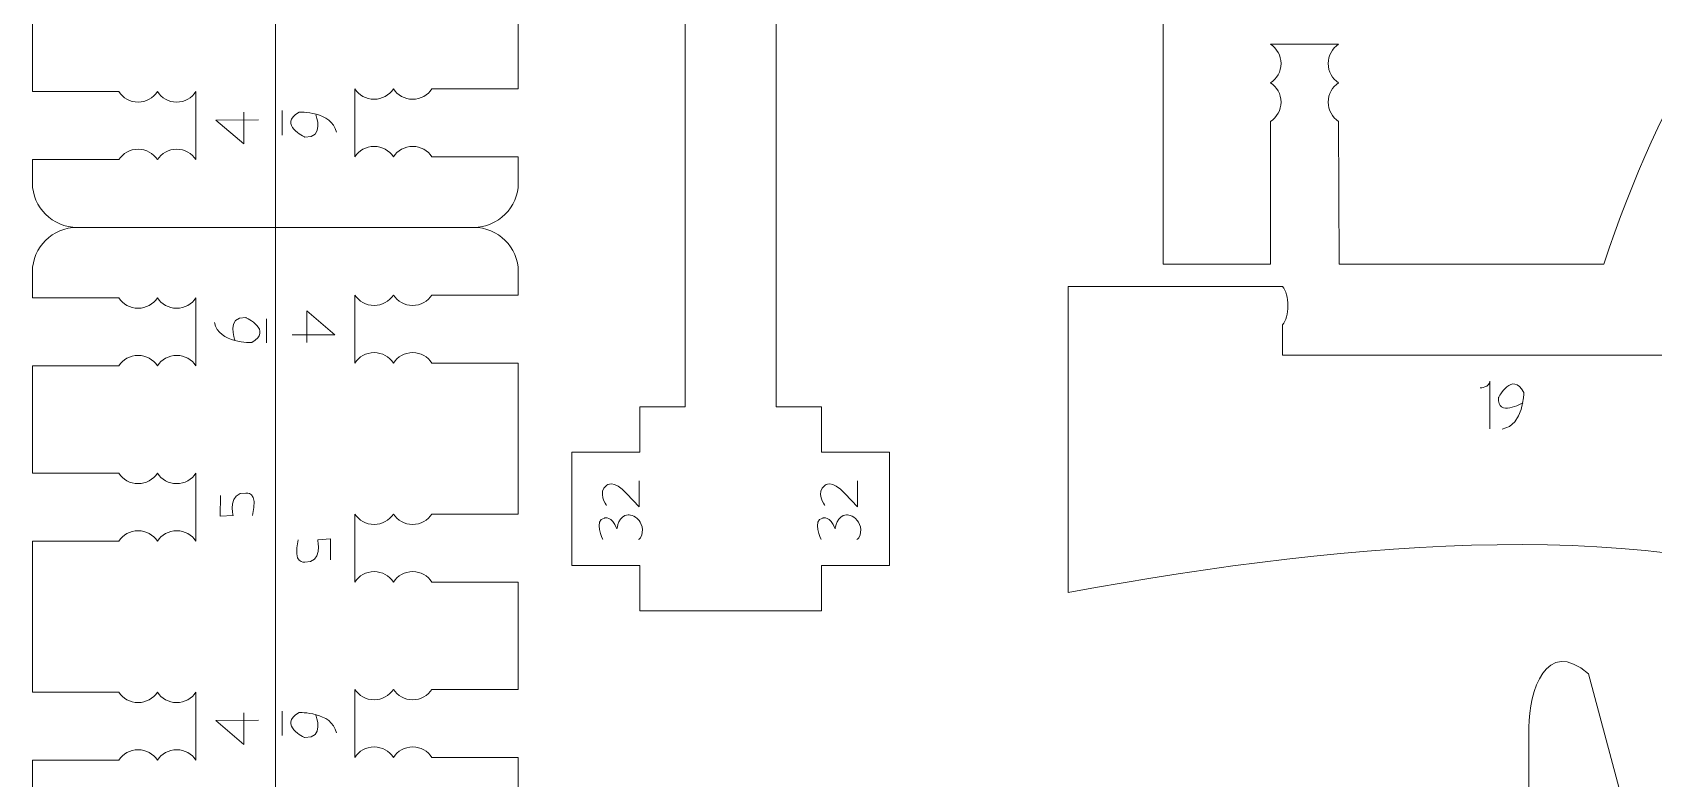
# Model space of a CAD drawing. Header units: centimetres. Extents: x -25 to 25, y -32.5 to 32.5.
# Drawn here: x -14 to -6.85, y -15.44 to -12.15 of the extents above; entities that cross this region are included whole.
import ezdxf

# ---------------------------------------------------------------- set-up
doc = ezdxf.new("R2010")
doc.units = ezdxf.units.CM
doc.header["$MEASUREMENT"] = 0
doc.layers.add('Capa 1', color=7, linetype='Continuous')

msp = doc.modelspace()

# ---------------------------------------------------------------- linework, layer by layer
at = {"layer": 'Capa 1', "color": 250, "lineweight": 9}
for points, knots in [([(-8.13728, -4.57478), (-8.13728, -4.57478), (-8.13728, -3.6281), (-8.13728, -3.6281), (-8.13728, -3.6281), (-8.13728, -3.6281), (-6.78828, -3.6281), (-6.78828, -3.6281), (-6.78828, -3.6281), (-7.26262, -6.23005), (-7.18712, -8.7196), (-3.86299, -8.66964), (-3.86299, -8.66964), (-3.86299, -8.66964), (-3.86299, -10.90465), (-3.86299, -10.90465), (-3.86299, -10.90465), (-5.69849, -10.84175), (-6.5558, -11.64392), (-7.06865, -13.1726), (-7.06865, -13.1726), (-7.06865, -13.1726), (-8.23524, -13.1726), (-8.23524, -13.1726), (-8.23524, -13.1726), (-8.23524, -13.1726), (-8.23817, -12.54241), (-8.23817, -12.54241)], [0, 0, 0, 0, 0.125, 0.125, 0.125, 0.125, 0.25, 0.25, 0.25, 0.25, 0.375, 0.375, 0.375, 0.375, 0.5, 0.5, 0.5, 0.5, 0.625, 0.625, 0.625, 0.625, 0.75, 0.75, 0.75, 0.75, 1, 1, 1, 1]), ([(-8.53818, -12.54241), (-8.53818, -12.54241), (-8.53818, -13.1726), (-8.53818, -13.1726), (-8.53818, -13.1726), (-8.53818, -13.1726), (-9.01209, -13.1726), (-9.01209, -13.1726), (-9.01209, -13.1726), (-9.01209, -13.1726), (-9.01209, -11.40825), (-9.01209, -11.40825), (-9.01209, -11.40825), (-8.40464, -11.17804), (-7.18636, -10.68824), (-7.17051, -9.91413), (-7.17051, -9.91413), (-7.17051, -8.82155), (-6.93121, -8.31587), (-8.13728, -8.25055), (-8.13728, -8.25055), (-8.13728, -8.25055), (-8.13728, -6.59437), (-8.13728, -6.59437)], [0, 0, 0, 0, 0.1428571, 0.1428571, 0.1428571, 0.1428571, 0.2857143, 0.2857143, 0.2857143, 0.2857143, 0.4285714, 0.4285714, 0.4285714, 0.4285714, 0.5714286, 0.5714286, 0.5714286, 0.5714286, 0.7142857, 0.7142857, 0.7142857, 0.7142857, 1, 1, 1, 1]), ([(-13.61811, -12.41112), (-13.61811, -12.41112), (-13.99902, -12.41112), (-13.99902, -12.41112), (-13.99902, -12.41112), (-13.99902, -12.41112), (-13.99886, -11.7452), (-13.99886, -11.7452), (-13.99886, -11.7452), (-13.99886, -11.7452), (-13.61796, -11.7452), (-13.61796, -11.7452)], [0, 0, 0, 0, 0.25, 0.25, 0.25, 0.25, 0.5, 0.5, 0.5, 0.5, 1, 1, 1, 1]), ([(-12.23683, -11.92514), (-12.23683, -11.92514), (-11.85592, -11.92514), (-11.85592, -11.92514), (-11.85592, -11.92514), (-11.85592, -11.92514), (-11.85592, -12.3987), (-11.85592, -12.3987), (-11.85592, -12.3987), (-11.85592, -12.3987), (-12.23699, -12.39869), (-12.23699, -12.39869)], [0, 0, 0, 0, 0.25, 0.25, 0.25, 0.25, 0.5, 0.5, 0.5, 0.5, 1, 1, 1, 1]), ([(-8.23817, -12.37229), (-8.26587, -12.35433), (-8.28423, -12.32294), (-8.28423, -12.28723), (-8.28423, -12.28723), (-8.28423, -12.25151), (-8.26587, -12.22012), (-8.23817, -12.20217), (-8.23817, -12.20217), (-8.23817, -12.20217), (-8.53818, -12.20216), (-8.53818, -12.20216)], [0, 0, 0, 0, 0.25, 0.25, 0.25, 0.25, 0.5, 0.5, 0.5, 0.5, 1, 1, 1, 1]), ([(-8.53818, -12.37228), (-8.51048, -12.35432), (-8.49212, -12.32293), (-8.49212, -12.28722), (-8.49212, -12.28722), (-8.49212, -12.25151), (-8.51048, -12.22012), (-8.53818, -12.20216)], [0, 0, 0, 0, 0.3333333, 0.3333333, 0.3333333, 0.3333333, 1, 1, 1, 1]), ([(-8.53818, -12.54241), (-8.51048, -12.52445), (-8.49212, -12.49306), (-8.49212, -12.45734), (-8.49212, -12.45734), (-8.49212, -12.42163), (-8.51048, -12.39024), (-8.53818, -12.37228)], [0, 0, 0, 0, 0.3333333, 0.3333333, 0.3333333, 0.3333333, 1, 1, 1, 1]), ([(-8.23817, -12.54241), (-8.26587, -12.52446), (-8.28423, -12.49307), (-8.28423, -12.45735), (-8.28423, -12.45735), (-8.28423, -12.42164), (-8.26587, -12.39025), (-8.23817, -12.37229)], [0, 0, 0, 0, 0.3333333, 0.3333333, 0.3333333, 0.3333333, 1, 1, 1, 1]), ([(-12.92747, -13.00972), (-13.37122, -13.00972), (-13.80106, -13.00972), (-13.80106, -13.00972), (-13.80106, -13.00972), (-13.90994, -13.00972), (-13.99902, -12.92152), (-13.99902, -12.81372), (-13.99902, -12.81372), (-13.99902, -12.81372), (-13.99902, -12.71112), (-13.99902, -12.71112), (-13.99902, -12.71112), (-13.99902, -12.71112), (-13.61795, -12.71113), (-13.61795, -12.71113)], [0, 0, 0, 0, 0.2, 0.2, 0.2, 0.2, 0.4, 0.4, 0.4, 0.4, 0.6, 0.6, 0.6, 0.6, 1, 1, 1, 1]), ([(-12.23683, -12.6987), (-12.23683, -12.6987), (-11.85592, -12.6987), (-11.85592, -12.6987), (-11.85592, -12.6987), (-11.85592, -12.6987), (-11.85592, -12.81372), (-11.85592, -12.81372), (-11.85592, -12.81372), (-11.85592, -12.92152), (-11.945, -13.00972), (-12.05388, -13.00972), (-12.05388, -13.00972), (-12.05388, -13.00972), (-12.44338, -13.00972), (-12.92747, -13.00972)], [0, 0, 0, 0, 0.2, 0.2, 0.2, 0.2, 0.4, 0.4, 0.4, 0.4, 0.6, 0.6, 0.6, 0.6, 1, 1, 1, 1]), ([(-13.61811, -13.32074), (-13.61811, -13.32074), (-13.99902, -13.32074), (-13.99902, -13.32074), (-13.99902, -13.32074), (-13.99902, -13.32074), (-13.99902, -13.20572), (-13.99902, -13.20572), (-13.99902, -13.20572), (-13.99902, -13.09792), (-13.90994, -13.00972), (-13.80106, -13.00972)], [0, 0, 0, 0, 0.25, 0.25, 0.25, 0.25, 0.5, 0.5, 0.5, 0.5, 1, 1, 1, 1]), ([(-12.10259, -13.00972), (-12.07124, -13.00972), (-12.05388, -13.00972), (-12.05388, -13.00972), (-12.05388, -13.00972), (-11.945, -13.00972), (-11.85592, -13.09792), (-11.85592, -13.20572), (-11.85592, -13.20572), (-11.85592, -13.20572), (-11.85592, -13.30832), (-11.85592, -13.30832), (-11.85592, -13.30832), (-11.85592, -13.30832), (-12.23699, -13.30831), (-12.23699, -13.30831)], [0, 0, 0, 0, 0.2, 0.2, 0.2, 0.2, 0.4, 0.4, 0.4, 0.4, 0.6, 0.6, 0.6, 0.6, 1, 1, 1, 1]), ([(-8.48487, -13.27121), (-8.48487, -13.27121), (-9.43155, -13.27121), (-9.43155, -13.27121), (-9.43155, -13.27121), (-9.43155, -13.27121), (-9.43155, -14.62021), (-9.43155, -14.62021), (-9.43155, -14.62021), (-6.8296, -14.14587), (-4.34005, -14.22137), (-4.39001, -17.5455), (-4.39001, -17.5455), (-4.39001, -17.5455), (-2.155, -17.5455), (-2.155, -17.5455), (-2.155, -17.5455), (-2.2179, -15.71), (-1.41573, -14.85269), (0.11295, -14.33984), (0.11295, -14.33984), (0.11295, -14.33984), (0.11295, -13.17325), (0.11295, -13.17325)], [0, 0, 0, 0, 0.1428571, 0.1428571, 0.1428571, 0.1428571, 0.2857143, 0.2857143, 0.2857143, 0.2857143, 0.4285714, 0.4285714, 0.4285714, 0.4285714, 0.5714286, 0.5714286, 0.5714286, 0.5714286, 0.7142857, 0.7142857, 0.7142857, 0.7142857, 1, 1, 1, 1]), ([(-8.48487, -13.27121), (-8.47102, -13.28899), (-8.46184, -13.32007), (-8.46184, -13.35543), (-8.46184, -13.35543), (-8.46184, -13.39079), (-8.47102, -13.42187), (-8.48487, -13.43965)], [0, 0, 0, 0, 0.3333333, 0.3333333, 0.3333333, 0.3333333, 1, 1, 1, 1]), ([(-6.46528, -13.43965), (-6.46528, -13.43965), (-6.46528, -13.57415), (-6.46528, -13.57415), (-6.46528, -13.57415), (-6.46528, -13.57415), (-8.48487, -13.57415), (-8.48487, -13.57415), (-8.48487, -13.57415), (-8.48487, -13.57415), (-8.48487, -13.43965), (-8.48487, -13.43965)], [0, 0, 0, 0, 0.25, 0.25, 0.25, 0.25, 0.5, 0.5, 0.5, 0.5, 1, 1, 1, 1]), ([(-13.61811, -14.0943), (-13.61811, -14.0943), (-13.99902, -14.0943), (-13.99902, -14.0943), (-13.99902, -14.0943), (-13.99902, -14.0943), (-13.99902, -13.62074), (-13.99902, -13.62074), (-13.99902, -13.62074), (-13.99902, -13.62074), (-13.61795, -13.62075), (-13.61795, -13.62075)], [0, 0, 0, 0, 0.25, 0.25, 0.25, 0.25, 0.5, 0.5, 0.5, 0.5, 1, 1, 1, 1]), ([(-12.23683, -13.60832), (-12.23683, -13.60832), (-11.85592, -13.60832), (-11.85592, -13.60832), (-11.85592, -13.60832), (-11.85592, -13.60832), (-11.85608, -14.27424), (-11.85608, -14.27424), (-11.85608, -14.27424), (-11.85608, -14.27424), (-12.23698, -14.27424), (-12.23698, -14.27424)], [0, 0, 0, 0, 0.25, 0.25, 0.25, 0.25, 0.5, 0.5, 0.5, 0.5, 1, 1, 1, 1]), ([(-13.61811, -15.06023), (-13.61811, -15.06023), (-13.99902, -15.06023), (-13.99902, -15.06023), (-13.99902, -15.06023), (-13.99902, -15.06023), (-13.99886, -14.39431), (-13.99886, -14.39431), (-13.99886, -14.39431), (-13.99886, -14.39431), (-13.61796, -14.39431), (-13.61796, -14.39431)], [0, 0, 0, 0, 0.25, 0.25, 0.25, 0.25, 0.5, 0.5, 0.5, 0.5, 1, 1, 1, 1]), ([(-12.23683, -14.57425), (-12.23683, -14.57425), (-11.85592, -14.57425), (-11.85592, -14.57425), (-11.85592, -14.57425), (-11.85592, -14.57425), (-11.85592, -15.04781), (-11.85592, -15.04781), (-11.85592, -15.04781), (-11.85592, -15.04781), (-12.23699, -15.0478), (-12.23699, -15.0478)], [0, 0, 0, 0, 0.25, 0.25, 0.25, 0.25, 0.5, 0.5, 0.5, 0.5, 1, 1, 1, 1]), ([(-5.86434, -16.58618), (-5.93352, -16.2754), (-6.19169, -16.05178), (-6.53303, -16.05864), (-6.53303, -16.05864), (-6.53303, -16.05864), (-6.25939, -17.08185), (-6.25939, -17.08185), (-6.25939, -17.08185), (-6.25939, -17.08185), (-6.55207, -17.16004), (-6.55207, -17.16004), (-6.55207, -17.16004), (-6.55207, -17.16004), (-7.13538, -14.9789), (-7.13538, -14.9789), (-7.13538, -14.9789), (-7.32604, -14.81641), (-7.39706, -15.05743), (-7.39935, -15.21504), (-7.39935, -15.21504), (-7.39935, -15.21504), (-7.39898, -16.37154), (-7.39898, -16.37154), (-7.39898, -16.37154), (-7.39898, -16.37154), (-8.76302, -16.37198), (-8.76302, -16.37198), (-8.76302, -16.37198), (-8.76302, -16.37198), (-8.76307, -16.23747), (-8.76307, -16.23747)], [0, 0, 0, 0, 0.1111111, 0.1111111, 0.1111111, 0.1111111, 0.2222222, 0.2222222, 0.2222222, 0.2222222, 0.3333333, 0.3333333, 0.3333333, 0.3333333, 0.4444444, 0.4444444, 0.4444444, 0.4444444, 0.5555556, 0.5555556, 0.5555556, 0.5555556, 0.6666667, 0.6666667, 0.6666667, 0.6666667, 0.7777778, 0.7777778, 0.7777778, 0.7777778, 1, 1, 1, 1]), ([(-12.92747, -15.65883), (-13.37122, -15.65883), (-13.80106, -15.65883), (-13.80106, -15.65883), (-13.80106, -15.65883), (-13.90994, -15.65883), (-13.99902, -15.57063), (-13.99902, -15.46283), (-13.99902, -15.46283), (-13.99902, -15.46283), (-13.99902, -15.36023), (-13.99902, -15.36023), (-13.99902, -15.36023), (-13.99902, -15.36023), (-13.61795, -15.36024), (-13.61795, -15.36024)], [0, 0, 0, 0, 0.2, 0.2, 0.2, 0.2, 0.4, 0.4, 0.4, 0.4, 0.6, 0.6, 0.6, 0.6, 1, 1, 1, 1]), ([(-12.23683, -15.34781), (-12.23683, -15.34781), (-11.85592, -15.34781), (-11.85592, -15.34781), (-11.85592, -15.34781), (-11.85592, -15.34781), (-11.85592, -15.46283), (-11.85592, -15.46283), (-11.85592, -15.46283), (-11.85592, -15.57063), (-11.945, -15.65883), (-12.05388, -15.65883), (-12.05388, -15.65883), (-12.05388, -15.65883), (-12.44338, -15.65883), (-12.92747, -15.65883)], [0, 0, 0, 0, 0.2, 0.2, 0.2, 0.2, 0.4, 0.4, 0.4, 0.4, 0.6, 0.6, 0.6, 0.6, 1, 1, 1, 1])]:
    msp.add_open_spline(points, degree=3, knots=knots, dxfattribs=at)
at = {"layer": 'Capa 1', "color": 250, "lineweight": 20}
msp.add_open_spline([(-10.5194, -14.001), (-10.5194, -14.001), (-10.2194, -14.001), (-10.2194, -14.001), (-10.2194, -14.001), (-10.2194, -14.001), (-10.2194, -14.501), (-10.2194, -14.501), (-10.2194, -14.501), (-10.2194, -14.501), (-10.5194, -14.501), (-10.5194, -14.501), (-10.5194, -14.501), (-10.5194, -14.501), (-10.5194, -14.701), (-10.5194, -14.701), (-10.5194, -14.701), (-10.93998, -14.701), (-10.89884, -14.701), (-11.3194, -14.701), (-11.3194, -14.701), (-11.3194, -14.701), (-11.3194, -14.501), (-11.3194, -14.501), (-11.3194, -14.501), (-11.3194, -14.501), (-11.6194, -14.501), (-11.6194, -14.501), (-11.6194, -14.501), (-11.6194, -14.501), (-11.6194, -14.001), (-11.6194, -14.001), (-11.6194, -14.001), (-11.6194, -14.001), (-11.3194, -14.001), (-11.3194, -14.001), (-11.3194, -14.001), (-11.3194, -14.001), (-11.3194, -13.801), (-11.3194, -13.801), (-11.3194, -13.801), (-11.3194, -13.801), (-11.1194, -13.801), (-11.1194, -13.801), (-11.1194, -13.801), (-11.1194, -13.801), (-11.1194, -11.651), (-11.1194, -11.651), (-11.1194, -11.651), (-11.1194, -11.651), (-11.3194, -11.651), (-11.3194, -11.651), (-11.3194, -11.651), (-11.3194, -11.651), (-11.3194, -11.451), (-11.3194, -11.451), (-11.3194, -11.451), (-11.3194, -11.451), (-11.6194, -11.451), (-11.6194, -11.451), (-11.6194, -11.451), (-11.6194, -11.451), (-11.6194, -10.951), (-11.6194, -10.951), (-11.6194, -10.951), (-11.6194, -10.951), (-11.3194, -10.951), (-11.3194, -10.951), (-11.3194, -10.951), (-11.3194, -10.951), (-11.3194, -10.751), (-11.3194, -10.751), (-11.3194, -10.751), (-11.3194, -10.751), (-11.1194, -10.751), (-11.1194, -10.751), (-11.1194, -10.751), (-11.1194, -10.751), (-11.1194, -8.601), (-11.1194, -8.601), (-11.1194, -8.601), (-11.1194, -8.601), (-11.3194, -8.601), (-11.3194, -8.601), (-11.3194, -8.601), (-11.3194, -8.601), (-11.3194, -8.401), (-11.3194, -8.401), (-11.3194, -8.401), (-11.3194, -8.401), (-11.6194, -8.401), (-11.6194, -8.401), (-11.6194, -8.401), (-11.6194, -8.401), (-11.6194, -7.901), (-11.6194, -7.901), (-11.6194, -7.901), (-11.6194, -7.901), (-11.3194, -7.901), (-11.3194, -7.901), (-11.3194, -7.901), (-11.3194, -7.901), (-11.3194, -7.701), (-11.3194, -7.701), (-11.3194, -7.701), (-10.89884, -7.701), (-10.93998, -7.701), (-10.5194, -7.701), (-10.5194, -7.701), (-10.5194, -7.701), (-10.5194, -7.901), (-10.5194, -7.901), (-10.5194, -7.901), (-10.5194, -7.901), (-10.2194, -7.901), (-10.2194, -7.901), (-10.2194, -7.901), (-10.2194, -7.901), (-10.2194, -8.401), (-10.2194, -8.401), (-10.2194, -8.401), (-10.2194, -8.401), (-10.5194, -8.401), (-10.5194, -8.401), (-10.5194, -8.401), (-10.5194, -8.401), (-10.5194, -8.601), (-10.5194, -8.601), (-10.5194, -8.601), (-10.5194, -8.601), (-10.7194, -8.601), (-10.7194, -8.601), (-10.7194, -8.601), (-10.7194, -8.601), (-10.7194, -10.751), (-10.7194, -10.751), (-10.7194, -10.751), (-10.7194, -10.751), (-10.5194, -10.751), (-10.5194, -10.751), (-10.5194, -10.751), (-10.5194, -10.751), (-10.5194, -10.951), (-10.5194, -10.951), (-10.5194, -10.951), (-10.5194, -10.951), (-10.2194, -10.951), (-10.2194, -10.951), (-10.2194, -10.951), (-10.2194, -10.951), (-10.2194, -11.451), (-10.2194, -11.451), (-10.2194, -11.451), (-10.2194, -11.451), (-10.5194, -11.451), (-10.5194, -11.451), (-10.5194, -11.451), (-10.5194, -11.451), (-10.5194, -11.651), (-10.5194, -11.651), (-10.5194, -11.651), (-10.5194, -11.651), (-10.7194, -11.651), (-10.7194, -11.651), (-10.7194, -11.651), (-10.7194, -11.651), (-10.7194, -13.801), (-10.7194, -13.801), (-10.7194, -13.801), (-10.7194, -13.801), (-10.5194, -13.801), (-10.5194, -13.801), (-10.5194, -13.801), (-10.5194, -13.801), (-10.5194, -14.001), (-10.5194, -14.001)], degree=3, knots=[0, 0, 0, 0, 0.0222222, 0.0222222, 0.0222222, 0.0222222, 0.0444444, 0.0444444, 0.0444444, 0.0444444, 0.0666667, 0.0666667, 0.0666667, 0.0666667, 0.0888889, 0.0888889, 0.0888889, 0.0888889, 0.1111111, 0.1111111, 0.1111111, 0.1111111, 0.1333333, 0.1333333, 0.1333333, 0.1333333, 0.1555556, 0.1555556, 0.1555556, 0.1555556, 0.1777778, 0.1777778, 0.1777778, 0.1777778, 0.2, 0.2, 0.2, 0.2, 0.2222222, 0.2222222, 0.2222222, 0.2222222, 0.2444444, 0.2444444, 0.2444444, 0.2444444, 0.2666667, 0.2666667, 0.2666667, 0.2666667, 0.2888889, 0.2888889, 0.2888889, 0.2888889, 0.3111111, 0.3111111, 0.3111111, 0.3111111, 0.3333333, 0.3333333, 0.3333333, 0.3333333, 0.3555556, 0.3555556, 0.3555556, 0.3555556, 0.3777778, 0.3777778, 0.3777778, 0.3777778, 0.4, 0.4, 0.4, 0.4, 0.4222222, 0.4222222, 0.4222222, 0.4222222, 0.4444444, 0.4444444, 0.4444444, 0.4444444, 0.4666667, 0.4666667, 0.4666667, 0.4666667, 0.4888889, 0.4888889, 0.4888889, 0.4888889, 0.5111111, 0.5111111, 0.5111111, 0.5111111, 0.5333333, 0.5333333, 0.5333333, 0.5333333, 0.5555556, 0.5555556, 0.5555556, 0.5555556, 0.5777778, 0.5777778, 0.5777778, 0.5777778, 0.6, 0.6, 0.6, 0.6, 0.6222222, 0.6222222, 0.6222222, 0.6222222, 0.6444444, 0.6444444, 0.6444444, 0.6444444, 0.6666667, 0.6666667, 0.6666667, 0.6666667, 0.6888889, 0.6888889, 0.6888889, 0.6888889, 0.7111111, 0.7111111, 0.7111111, 0.7111111, 0.7333333, 0.7333333, 0.7333333, 0.7333333, 0.7555556, 0.7555556, 0.7555556, 0.7555556, 0.7777778, 0.7777778, 0.7777778, 0.7777778, 0.8, 0.8, 0.8, 0.8, 0.8222222, 0.8222222, 0.8222222, 0.8222222, 0.8444444, 0.8444444, 0.8444444, 0.8444444, 0.8666667, 0.8666667, 0.8666667, 0.8666667, 0.8888889, 0.8888889, 0.8888889, 0.8888889, 0.9111111, 0.9111111, 0.9111111, 0.9111111, 0.9333333, 0.9333333, 0.9333333, 0.9333333, 0.9555556, 0.9555556, 0.9555556, 0.9555556, 1, 1, 1, 1], dxfattribs=at)
at = {"layer": 'Capa 1', "color": 250, "lineweight": 9}
for points in [[(-12.92747, -13.00972), (-12.92747, -13.00972), (-12.92747, -10.36061), (-12.92747, -10.36061)], [(-13.2777, -12.71113), (-13.2777, -12.71113), (-13.27787, -12.41112), (-13.27787, -12.41112)], [(-12.57724, -12.39869), (-12.57724, -12.39869), (-12.57707, -12.6987), (-12.57707, -12.6987)], [(-12.92747, -15.65883), (-12.92747, -15.65883), (-12.92747, -13.00972), (-12.92747, -13.00972)], [(-13.2777, -13.62075), (-13.2777, -13.62075), (-13.27787, -13.32074), (-13.27787, -13.32074)], [(-12.57724, -13.30831), (-12.57724, -13.30831), (-12.57707, -13.60832), (-12.57707, -13.60832)], [(-13.2777, -14.39431), (-13.2777, -14.39431), (-13.27787, -14.0943), (-13.27787, -14.0943)], [(-12.57724, -14.27424), (-12.57724, -14.27424), (-12.57707, -14.57425), (-12.57707, -14.57425)], [(-13.2777, -15.36024), (-13.2777, -15.36024), (-13.27787, -15.06023), (-13.27787, -15.06023)], [(-12.57724, -15.0478), (-12.57724, -15.0478), (-12.57707, -15.34781), (-12.57707, -15.34781)]]:
    msp.add_open_spline(points, degree=3, dxfattribs=at)
at = {"layer": 'Capa 1', "color": 250, "lineweight": 18}
for points in [[(-13.61812, -12.41112), (-13.60016, -12.43882), (-13.56877, -12.45718), (-13.53305, -12.45718), (-13.53305, -12.45718), (-13.49734, -12.45718), (-13.46595, -12.43882), (-13.44799, -12.41112)], [(-13.44799, -12.41112), (-13.43003, -12.43882), (-13.39864, -12.45718), (-13.36293, -12.45718), (-13.36293, -12.45718), (-13.32722, -12.45718), (-13.29583, -12.43882), (-13.27787, -12.41112)], [(-12.40711, -12.39869), (-12.42507, -12.42639), (-12.45646, -12.44475), (-12.49217, -12.44475), (-12.49217, -12.44475), (-12.52789, -12.44475), (-12.55928, -12.42639), (-12.57723, -12.39869)], [(-12.23699, -12.39869), (-12.25494, -12.42639), (-12.28633, -12.44475), (-12.32205, -12.44475), (-12.32205, -12.44475), (-12.35776, -12.44475), (-12.38915, -12.42639), (-12.40711, -12.39869)], [(-12.40695, -12.6987), (-12.42491, -12.671), (-12.4563, -12.65264), (-12.49201, -12.65264), (-12.49201, -12.65264), (-12.52772, -12.65264), (-12.55911, -12.671), (-12.57707, -12.6987)], [(-12.23682, -12.6987), (-12.25478, -12.671), (-12.28617, -12.65264), (-12.32189, -12.65264), (-12.32189, -12.65264), (-12.3576, -12.65264), (-12.38899, -12.671), (-12.40695, -12.6987)], [(-13.61795, -12.71113), (-13.6, -12.68343), (-13.56861, -12.66507), (-13.53289, -12.66507), (-13.53289, -12.66507), (-13.49718, -12.66507), (-13.46579, -12.68343), (-13.44783, -12.71113)], [(-13.44783, -12.71113), (-13.42987, -12.68343), (-13.39848, -12.66507), (-13.36277, -12.66507), (-13.36277, -12.66507), (-13.32705, -12.66507), (-13.29566, -12.68343), (-13.27771, -12.71113)], [(-13.61812, -13.32074), (-13.60016, -13.34844), (-13.56877, -13.3668), (-13.53305, -13.3668), (-13.53305, -13.3668), (-13.49734, -13.3668), (-13.46595, -13.34844), (-13.44799, -13.32074)], [(-13.44799, -13.32074), (-13.43003, -13.34844), (-13.39864, -13.3668), (-13.36293, -13.3668), (-13.36293, -13.3668), (-13.32722, -13.3668), (-13.29583, -13.34844), (-13.27787, -13.32074)], [(-12.40711, -13.30831), (-12.42507, -13.33601), (-12.45646, -13.35437), (-12.49217, -13.35437), (-12.49217, -13.35437), (-12.52789, -13.35437), (-12.55928, -13.33601), (-12.57723, -13.30831)], [(-12.23699, -13.30831), (-12.25494, -13.33601), (-12.28633, -13.35437), (-12.32205, -13.35437), (-12.32205, -13.35437), (-12.35776, -13.35437), (-12.38915, -13.33601), (-12.40711, -13.30831)], [(-13.61795, -13.62075), (-13.6, -13.59305), (-13.56861, -13.57469), (-13.53289, -13.57469), (-13.53289, -13.57469), (-13.49718, -13.57469), (-13.46579, -13.59305), (-13.44783, -13.62075)], [(-13.44783, -13.62075), (-13.42987, -13.59305), (-13.39848, -13.57469), (-13.36277, -13.57469), (-13.36277, -13.57469), (-13.32705, -13.57469), (-13.29566, -13.59305), (-13.27771, -13.62075)], [(-12.40695, -13.60832), (-12.42491, -13.58062), (-12.4563, -13.56226), (-12.49201, -13.56226), (-12.49201, -13.56226), (-12.52772, -13.56226), (-12.55911, -13.58062), (-12.57707, -13.60832)], [(-12.23682, -13.60832), (-12.25478, -13.58062), (-12.28617, -13.56226), (-12.32189, -13.56226), (-12.32189, -13.56226), (-12.3576, -13.56226), (-12.38899, -13.58062), (-12.40695, -13.60832)], [(-13.61812, -14.0943), (-13.60016, -14.122), (-13.56877, -14.14036), (-13.53305, -14.14036), (-13.53305, -14.14036), (-13.49734, -14.14036), (-13.46595, -14.122), (-13.44799, -14.0943)], [(-13.44799, -14.0943), (-13.43003, -14.122), (-13.39864, -14.14036), (-13.36293, -14.14036), (-13.36293, -14.14036), (-13.32722, -14.14036), (-13.29583, -14.122), (-13.27787, -14.0943)], [(-12.40711, -14.27424), (-12.42507, -14.30194), (-12.45646, -14.3203), (-12.49217, -14.3203), (-12.49217, -14.3203), (-12.52789, -14.3203), (-12.55928, -14.30194), (-12.57723, -14.27424)], [(-12.23699, -14.27424), (-12.25494, -14.30194), (-12.28633, -14.3203), (-12.32205, -14.3203), (-12.32205, -14.3203), (-12.35776, -14.3203), (-12.38915, -14.30194), (-12.40711, -14.27424)], [(-13.61795, -14.39431), (-13.6, -14.36661), (-13.56861, -14.34825), (-13.53289, -14.34825), (-13.53289, -14.34825), (-13.49718, -14.34825), (-13.46579, -14.36661), (-13.44783, -14.39431)], [(-13.44783, -14.39431), (-13.42987, -14.36661), (-13.39848, -14.34825), (-13.36277, -14.34825), (-13.36277, -14.34825), (-13.32705, -14.34825), (-13.29566, -14.36661), (-13.27771, -14.39431)], [(-12.40695, -14.57425), (-12.42491, -14.54655), (-12.4563, -14.52819), (-12.49201, -14.52819), (-12.49201, -14.52819), (-12.52772, -14.52819), (-12.55911, -14.54655), (-12.57707, -14.57425)], [(-12.23682, -14.57425), (-12.25478, -14.54655), (-12.28617, -14.52819), (-12.32189, -14.52819), (-12.32189, -14.52819), (-12.3576, -14.52819), (-12.38899, -14.54655), (-12.40695, -14.57425)], [(-13.61812, -15.06023), (-13.60016, -15.08793), (-13.56877, -15.10629), (-13.53305, -15.10629), (-13.53305, -15.10629), (-13.49734, -15.10629), (-13.46595, -15.08793), (-13.44799, -15.06023)], [(-13.44799, -15.06023), (-13.43003, -15.08793), (-13.39864, -15.10629), (-13.36293, -15.10629), (-13.36293, -15.10629), (-13.32722, -15.10629), (-13.29583, -15.08793), (-13.27787, -15.06023)], [(-12.40711, -15.0478), (-12.42507, -15.0755), (-12.45646, -15.09386), (-12.49217, -15.09386), (-12.49217, -15.09386), (-12.52789, -15.09386), (-12.55928, -15.0755), (-12.57723, -15.0478)], [(-12.23699, -15.0478), (-12.25494, -15.0755), (-12.28633, -15.09386), (-12.32205, -15.09386), (-12.32205, -15.09386), (-12.35776, -15.09386), (-12.38915, -15.0755), (-12.40711, -15.0478)], [(-13.61795, -15.36024), (-13.6, -15.33254), (-13.56861, -15.31418), (-13.53289, -15.31418), (-13.53289, -15.31418), (-13.49718, -15.31418), (-13.46579, -15.33254), (-13.44783, -15.36024)], [(-13.44783, -15.36024), (-13.42987, -15.33254), (-13.39848, -15.31418), (-13.36277, -15.31418), (-13.36277, -15.31418), (-13.32705, -15.31418), (-13.29566, -15.33254), (-13.27771, -15.36024)], [(-12.40695, -15.34781), (-12.42491, -15.32011), (-12.4563, -15.30175), (-12.49201, -15.30175), (-12.49201, -15.30175), (-12.52772, -15.30175), (-12.55911, -15.32011), (-12.57707, -15.34781)], [(-12.23682, -15.34781), (-12.25478, -15.32011), (-12.28617, -15.30175), (-12.32189, -15.30175), (-12.32189, -15.30175), (-12.3576, -15.30175), (-12.38899, -15.32011), (-12.40695, -15.34781)]]:
    msp.add_open_spline(points, degree=3, knots=[0, 0, 0, 0, 0.3333333, 0.3333333, 0.3333333, 0.3333333, 1, 1, 1, 1], dxfattribs=at)
at = {"layer": 'Capa 1', "color": 22, "lineweight": 5}
for points, knots in [([(-13.06624, -12.50173), (-13.06624, -12.50173), (-13.06624, -12.64139), (-13.06624, -12.64139), (-13.06624, -12.64139), (-13.06624, -12.64139), (-13.18985, -12.53634), (-13.18985, -12.53634), (-13.18985, -12.53634), (-13.18985, -12.53634), (-13.00194, -12.53513), (-13.00194, -12.53513)], [0, 0, 0, 0, 0.25, 0.25, 0.25, 0.25, 0.5, 0.5, 0.5, 0.5, 1, 1, 1, 1]), ([(-12.74892, -12.51268), (-12.74892, -12.51268), (-12.70837, -12.61652), (-12.79703, -12.61157), (-12.79703, -12.61157), (-12.79703, -12.61157), (-12.9188, -12.55638), (-12.82311, -12.50112), (-12.82311, -12.50112), (-12.82311, -12.50112), (-12.67804, -12.49618), (-12.65828, -12.59009)], [0, 0, 0, 0, 0.25, 0.25, 0.25, 0.25, 0.5, 0.5, 0.5, 0.5, 1, 1, 1, 1]), ([(-13.10602, -13.50676), (-13.10602, -13.50676), (-13.14657, -13.40292), (-13.05791, -13.40787), (-13.05791, -13.40787), (-13.05791, -13.40787), (-12.93614, -13.46306), (-13.03183, -13.51832), (-13.03183, -13.51832), (-13.03183, -13.51832), (-13.1769, -13.52326), (-13.19666, -13.42935)], [0, 0, 0, 0, 0.25, 0.25, 0.25, 0.25, 0.5, 0.5, 0.5, 0.5, 1, 1, 1, 1]), ([(-12.7887, -13.51771), (-12.7887, -13.51771), (-12.7887, -13.37805), (-12.7887, -13.37805), (-12.7887, -13.37805), (-12.7887, -13.37805), (-12.66509, -13.4831), (-12.66509, -13.4831), (-12.66509, -13.4831), (-12.66509, -13.4831), (-12.853, -13.48431), (-12.853, -13.48431)], [0, 0, 0, 0, 0.25, 0.25, 0.25, 0.25, 0.5, 0.5, 0.5, 0.5, 1, 1, 1, 1]), ([(-7.4261, -13.78421), (-7.4261, -13.78421), (-7.54077, -13.849), (-7.53255, -13.76054), (-7.53255, -13.76054), (-7.53255, -13.76054), (-7.47287, -13.64091), (-7.42122, -13.73862), (-7.42122, -13.73862), (-7.42122, -13.73862), (-7.42169, -13.88375), (-7.51629, -13.9)], [0, 0, 0, 0, 0.25, 0.25, 0.25, 0.25, 0.5, 0.5, 0.5, 0.5, 1, 1, 1, 1]), ([(-11.46739, -14.23705), (-11.46739, -14.23705), (-11.5082, -14.17522), (-11.46739, -14.14806), (-11.46739, -14.14806), (-11.46739, -14.14806), (-11.43649, -14.11714), (-11.37715, -14.18513)], [0, 0, 0, 0, 0.3333333, 0.3333333, 0.3333333, 0.3333333, 1, 1, 1, 1]), ([(-11.37715, -14.18513), (-11.37715, -14.18513), (-11.32277, -14.24321), (-11.32277, -14.24321), (-11.32277, -14.24321), (-11.32277, -14.24321), (-11.32277, -14.12789), (-11.32277, -14.12789)], [0, 0, 0, 0, 0.3333333, 0.3333333, 0.3333333, 0.3333333, 1, 1, 1, 1]), ([(-10.50457, -14.23705), (-10.50457, -14.23705), (-10.54538, -14.17522), (-10.50457, -14.14806), (-10.50457, -14.14806), (-10.50457, -14.14806), (-10.47367, -14.11714), (-10.41433, -14.18513)], [0, 0, 0, 0, 0.3333333, 0.3333333, 0.3333333, 0.3333333, 1, 1, 1, 1]), ([(-10.41433, -14.18513), (-10.41433, -14.18513), (-10.35995, -14.24321), (-10.35995, -14.24321), (-10.35995, -14.24321), (-10.35995, -14.24321), (-10.35995, -14.12789), (-10.35995, -14.12789)], [0, 0, 0, 0, 0.3333333, 0.3333333, 0.3333333, 0.3333333, 1, 1, 1, 1]), ([(-13.17011, -14.19268), (-13.17011, -14.19268), (-13.17066, -14.28415), (-13.17066, -14.28415), (-13.17066, -14.28415), (-13.17066, -14.28415), (-13.11428, -14.28086), (-13.11428, -14.28086)], [0, 0, 0, 0, 0.3333333, 0.3333333, 0.3333333, 0.3333333, 1, 1, 1, 1]), ([(-13.11428, -14.28086), (-13.11428, -14.28086), (-13.13834, -14.17577), (-13.05711, -14.18195), (-13.05711, -14.18195), (-13.05711, -14.18195), (-13.00142, -14.17084), (-13.02863, -14.28086)], [0, 0, 0, 0, 0.3333333, 0.3333333, 0.3333333, 0.3333333, 1, 1, 1, 1]), ([(-11.32599, -14.38735), (-11.32599, -14.38735), (-11.30751, -14.38012), (-11.30871, -14.34407), (-11.30871, -14.34407), (-11.30933, -14.32536), (-11.31602, -14.31196), (-11.32367, -14.30224), (-11.32367, -14.30224), (-11.34237, -14.27854), (-11.37141, -14.27732), (-11.37141, -14.27732), (-11.37141, -14.27732), (-11.41312, -14.27854), (-11.42116, -14.33976), (-11.42116, -14.33976), (-11.42116, -14.33976), (-11.44345, -14.2798), (-11.47558, -14.29217), (-11.47558, -14.29217), (-11.47558, -14.29217), (-11.52501, -14.30081), (-11.48302, -14.38735), (-11.48302, -14.38735)], [0, 0, 0, 0, 0.1428571, 0.1428571, 0.1428571, 0.1428571, 0.2857143, 0.2857143, 0.2857143, 0.2857143, 0.4285714, 0.4285714, 0.4285714, 0.4285714, 0.5714286, 0.5714286, 0.5714286, 0.5714286, 0.7142857, 0.7142857, 0.7142857, 0.7142857, 1, 1, 1, 1]), ([(-10.36317, -14.38735), (-10.36317, -14.38735), (-10.34469, -14.38012), (-10.34589, -14.34407), (-10.34589, -14.34407), (-10.34651, -14.32536), (-10.3532, -14.31196), (-10.36085, -14.30224), (-10.36085, -14.30224), (-10.37955, -14.27854), (-10.40859, -14.27732), (-10.40859, -14.27732), (-10.40859, -14.27732), (-10.4503, -14.27854), (-10.45834, -14.33976), (-10.45834, -14.33976), (-10.45834, -14.33976), (-10.48063, -14.2798), (-10.51276, -14.29217), (-10.51276, -14.29217), (-10.51276, -14.29217), (-10.56219, -14.30081), (-10.5202, -14.38735), (-10.5202, -14.38735)], [0, 0, 0, 0, 0.1428571, 0.1428571, 0.1428571, 0.1428571, 0.2857143, 0.2857143, 0.2857143, 0.2857143, 0.4285714, 0.4285714, 0.4285714, 0.4285714, 0.5714286, 0.5714286, 0.5714286, 0.5714286, 0.7142857, 0.7142857, 0.7142857, 0.7142857, 1, 1, 1, 1]), ([(-12.74066, -14.38769), (-12.74066, -14.38769), (-12.7166, -14.49278), (-12.79783, -14.4866), (-12.79783, -14.4866), (-12.79783, -14.4866), (-12.85352, -14.49771), (-12.82631, -14.38769)], [0, 0, 0, 0, 0.3333333, 0.3333333, 0.3333333, 0.3333333, 1, 1, 1, 1]), ([(-12.68483, -14.47587), (-12.68483, -14.47587), (-12.68428, -14.3844), (-12.68428, -14.3844), (-12.68428, -14.3844), (-12.68428, -14.3844), (-12.74066, -14.38769), (-12.74066, -14.38769)], [0, 0, 0, 0, 0.3333333, 0.3333333, 0.3333333, 0.3333333, 1, 1, 1, 1]), ([(-13.06624, -15.15084), (-13.06624, -15.15084), (-13.06624, -15.2905), (-13.06624, -15.2905), (-13.06624, -15.2905), (-13.06624, -15.2905), (-13.18985, -15.18545), (-13.18985, -15.18545), (-13.18985, -15.18545), (-13.18985, -15.18545), (-13.00194, -15.18424), (-13.00194, -15.18424)], [0, 0, 0, 0, 0.25, 0.25, 0.25, 0.25, 0.5, 0.5, 0.5, 0.5, 1, 1, 1, 1]), ([(-12.74892, -15.16179), (-12.74892, -15.16179), (-12.70837, -15.26563), (-12.79703, -15.26068), (-12.79703, -15.26068), (-12.79703, -15.26068), (-12.9188, -15.20549), (-12.82311, -15.15023), (-12.82311, -15.15023), (-12.82311, -15.15023), (-12.67804, -15.14529), (-12.65828, -15.2392)], [0, 0, 0, 0, 0.25, 0.25, 0.25, 0.25, 0.5, 0.5, 0.5, 0.5, 1, 1, 1, 1])]:
    msp.add_open_spline(points, degree=3, knots=knots, dxfattribs=at)
at = {"layer": 'Capa 1', "color": 240, "lineweight": 9}
for points in [[(-12.89759, -12.60243), (-12.89759, -12.60243), (-12.89759, -12.49439), (-12.89759, -12.49439)], [(-12.96591, -13.51854), (-12.96591, -13.51854), (-12.96591, -13.41271), (-12.96591, -13.41271)], [(-12.89759, -15.25154), (-12.89759, -15.25154), (-12.89759, -15.1435), (-12.89759, -15.1435)]]:
    msp.add_open_spline(points, degree=3, dxfattribs=at)
at = {"layer": 'Capa 1', "color": 22, "lineweight": 5}
for points in [[(-7.61305, -13.7179), (-7.61305, -13.7179), (-7.57264, -13.71625), (-7.571, -13.68848)], [(-7.571, -13.68848), (-7.571, -13.68848), (-7.571, -13.89799), (-7.571, -13.89799)]]:
    msp.add_open_spline(points, degree=3, dxfattribs=at)

doc.saveas('drawing.dxf')
